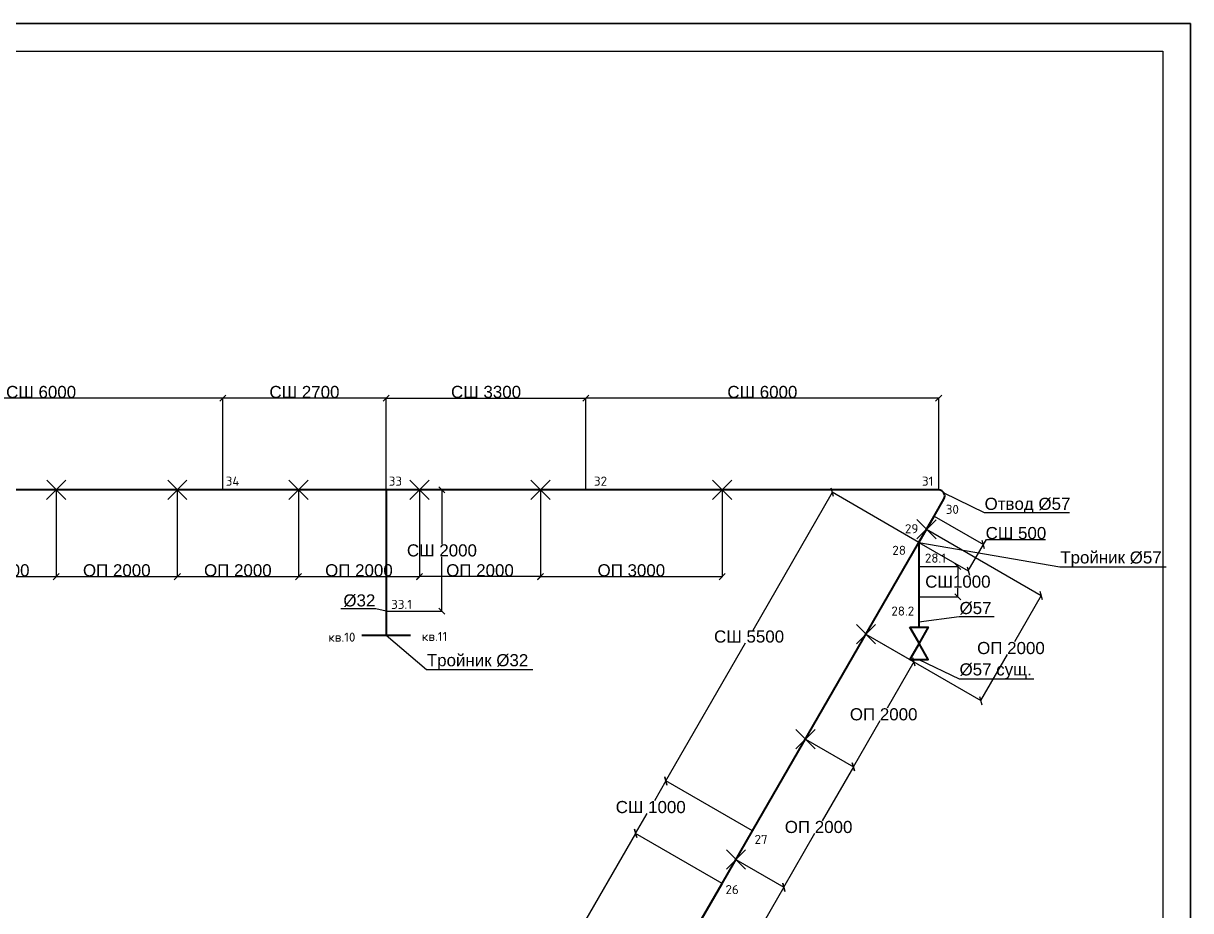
# Model space of a CAD drawing. Header units: inches. Extents: x -14875 to 29939, y -511 to 58086.
# Drawn here: x 10657 to 29939, y 43438 to 58086 of the extents above; entities that cross this region are included whole.
import ezdxf
from ezdxf import colors
from ezdxf.entities.mleader import LeaderData, LeaderLine
from ezdxf.enums import TextEntityAlignment as Align
from ezdxf.math import Vec2, Vec3

# ---------------------------------------------------------------- set-up
doc = ezdxf.new("R2010")
doc.units = ezdxf.units.IN
doc.header["$MEASUREMENT"] = 0
doc.layers.get('0').update_dxf_attribs({"color": 18, "true_color": 0x000000})
doc.layers.add('анп Рамка жирная', color=7, linetype='Continuous', lineweight=50)
doc.layers.add('Трубы', color=7, linetype='Continuous', lineweight=40)
doc.styles.add('PROFIL', font='simplex.shx')
doc.styles.get("Standard").update_dxf_attribs({"font": 'arial.ttf'})
doc.dimstyles.get("Standard").update_dxf_attribs({"dimtxt": 0.18, "dimasz": 0.18, "dimexe": 0.18, "dimexo": 0.0625, "dimgap": 0.09, "dimtad": 0, "dimtih": 1, "dimtoh": 1, "dimdec": 4, "dimzin": 0, "dimdsep": 46, "dimtxsty": 'Standard', "dimcen": 0.09, "dimadec": 0, "dimazin": 0, "dimtfac": 1, "dimtdec": 4, "dimtofl": 0, "dimtmove": 0, "dimatfit": 3, "dimfxl": 1, "dimtolj": 1, "dimtzin": 0, "dimarcsym": 0})
doc.mleader_styles.duplicate_entry("Standard", '')

# ---------------------------------------------------------------- blocks, each defined once
blk = doc.blocks.new('_Oblique')
at = {"color": 0, "linetype": 'ByBlock', "lineweight": -2}
blk.add_line((-0.5, -0.5), (0.5, 0.5), dxfattribs=at)
blk = doc.blocks.new('*D35')
at = {"color": 0, "lineweight": -2, "transparency": 16777216}
for p, q in [((20770, 44714), (19343, 42243)), ((22200, 43888), (20770, 44714)), ((17799, 39568), (19225, 42039)), ((19229, 38742), (17799, 39568))]:
    blk.add_line(p, q, dxfattribs=at)
at = {"layer": 'Defpoints', "color": 0, "transparency": 16777216}
for p in [(20770, 44714), (22200, 43888), (19229, 38742)]:
    blk.add_point(p, dxfattribs=at)
at = {"color": 0, "lineweight": -2, "transparency": 16777216}
for p, xscale, yscale, zscale, rotation in [((20770, 44714), 100, 100, 100, 60.00000000000001), ((17799, 39568), 99.99999999999999, 99.99999999999999, 99.99999999999999, 240.00000000000003)]:
    blk.add_blockref('_Oblique', p, dxfattribs=dict(at, xscale=xscale, yscale=yscale, zscale=zscale, rotation=rotation))
at = {"color": 0, "transparency": 16777216, "insert": (19284, 42141), "char_height": 200, "attachment_point": 5}
blk.add_mtext('\\A1;6000', dxfattribs=at)
blk = doc.blocks.new('*D36')
at = {"color": 0, "lineweight": -2, "transparency": 16777216}
for p, q in [((21270, 45580), (21080, 45251)), ((22700, 44754), (21270, 45580)), ((20770, 44714), (20960, 45044)), ((22200, 43888), (20770, 44714))]:
    blk.add_line(p, q, dxfattribs=at)
at = {"layer": 'Defpoints', "color": 0, "transparency": 16777216}
for p in [(21270, 45580), (22700, 44754), (22200, 43888)]:
    blk.add_point(p, dxfattribs=at)
at = {"color": 0, "lineweight": -2, "transparency": 16777216, "xscale": 100, "yscale": 100, "zscale": 100}
for p, rotation in [((21270, 45580), 60.00000000000011), ((20770, 44714), 240.00000000000014)]:
    blk.add_blockref('_Oblique', p, dxfattribs=dict(at, rotation=rotation))
at = {"color": 0, "transparency": 16777216, "insert": (21020, 45147), "char_height": 200, "attachment_point": 5}
blk.add_mtext('\\A1;СШ 1000', dxfattribs=at)
blk = doc.blocks.new('*D37')
at = {"color": 0, "lineweight": -2, "transparency": 16777216}
for p, q in [((24020, 50343), (22705, 48065)), ((25450, 49518), (24020, 50344)), ((21270, 45580), (22585, 47858)), ((22700, 44754), (21270, 45580))]:
    blk.add_line(p, q, dxfattribs=at)
at = {"layer": 'Defpoints', "color": 0, "transparency": 16777216}
for p in [(24020, 50343), (25450, 49518), (22700, 44754)]:
    blk.add_point(p, dxfattribs=at)
at = {"color": 0, "lineweight": -2, "transparency": 16777216, "xscale": 100.00000000000001, "yscale": 100.00000000000001, "zscale": 100.00000000000001}
for p, rotation in [((24020, 50343), 59.99999999999999), ((21270, 45580), 239.99999999999994)]:
    blk.add_blockref('_Oblique', p, dxfattribs=dict(at, rotation=rotation))
at = {"color": 0, "transparency": 16777216, "insert": (22645, 47962), "char_height": 200, "attachment_point": 5}
blk.add_mtext('\\A1;СШ 5500', dxfattribs=at)
blk = doc.blocks.new('*D38')
at = {"color": 0, "lineweight": -2, "transparency": 16777216}
for p, q in [((25450, 49118), (26095, 49118)), ((26094, 49118), (26094, 48971)), ((25450, 48618), (26095, 48618)), ((26094, 48618), (26094, 48764))]:
    blk.add_line(p, q, dxfattribs=at)
at = {"layer": 'Defpoints', "color": 0, "transparency": 16777216}
for p in [(25450, 49118), (25450, 48618), (26094, 48618)]:
    blk.add_point(p, dxfattribs=at)
at = {"color": 0, "lineweight": -2, "transparency": 16777216, "xscale": 100, "yscale": 100, "zscale": 100}
for p, rotation in [((26094, 49118), 90), ((26094, 48618), 270)]:
    blk.add_blockref('_Oblique', p, dxfattribs=dict(at, rotation=rotation))
at = {"color": 0, "transparency": 16777216, "insert": (26094, 48868), "char_height": 200, "attachment_point": 5}
blk.add_mtext('\\A1;СШ1000', dxfattribs=at)
blk = doc.blocks.new('*D39')
at = {"color": 0, "lineweight": -2, "transparency": 16777216}
for p, q in [((25700, 49951), (26516, 49480)), ((26516, 49480), (26566, 49566)), ((26566, 49566), (27540, 49566)), ((25450, 49517), (26266, 49047)), ((26266, 49047), (26516, 49480))]:
    blk.add_line(p, q, dxfattribs=at)
at = {"layer": 'Defpoints', "color": 0, "transparency": 16777216}
for p in [(25700, 49951), (25450, 49518), (26516, 49480)]:
    blk.add_point(p, dxfattribs=at)
at = {"color": 0, "lineweight": -2, "transparency": 16777216}
for p, xscale, yscale, zscale, rotation in [((26516, 49480), 100, 100, 100, 59.99999999999969), ((26266, 49047), 99.99999999999999, 99.99999999999999, 99.99999999999999, 239.99999999999963)]:
    blk.add_blockref('_Oblique', p, dxfattribs=dict(at, xscale=xscale, yscale=yscale, zscale=zscale, rotation=rotation))
at = {"color": 0, "transparency": 16777216, "insert": (27053, 49670), "char_height": 200, "attachment_point": 5}
blk.add_mtext('\\A1;СШ 500', dxfattribs=at)
blk = doc.blocks.new('*D40')
at = {"color": 0, "lineweight": -2, "transparency": 16777216}
for p, q in [((19950, 50384), (19950, 51896)), ((25777, 51896), (19950, 51896)), ((25777, 50384), (25777, 51896))]:
    blk.add_line(p, q, dxfattribs=at)
at = {"layer": 'Defpoints', "color": 0, "transparency": 16777216}
for p in [(19950, 51896), (19950, 50384), (25777, 50384)]:
    blk.add_point(p, dxfattribs=at)
at = {"color": 0, "lineweight": -2, "transparency": 16777216, "xscale": 100, "yscale": 100, "zscale": 100, "rotation": 180}
blk.add_blockref('_Oblique', (19950, 51896), dxfattribs=at)
at = {"color": 0, "lineweight": -2, "transparency": 16777216, "xscale": 100, "yscale": 100, "zscale": 100}
blk.add_blockref('_Oblique', (25777, 51896), dxfattribs=at)
at = {"color": 0, "transparency": 16777216, "insert": (22864, 51999), "char_height": 200, "width": 2791.96, "attachment_point": 5}
blk.add_mtext('\\A1;СШ 6000', dxfattribs=at)
blk = doc.blocks.new('*D41')
at = {"color": 0, "lineweight": -2, "transparency": 16777216}
for p, q in [((16650, 50384), (16650, 51896)), ((16650, 51896), (19950, 51896)), ((19950, 50384), (19950, 51896))]:
    blk.add_line(p, q, dxfattribs=at)
at = {"layer": 'Defpoints', "color": 0, "transparency": 16777216}
for p in [(19950, 51896), (16650, 50384), (19950, 50384)]:
    blk.add_point(p, dxfattribs=at)
at = {"color": 0, "lineweight": -2, "transparency": 16777216, "xscale": 100, "yscale": 100, "zscale": 100, "rotation": 180}
blk.add_blockref('_Oblique', (16650, 51896), dxfattribs=at)
at = {"color": 0, "lineweight": -2, "transparency": 16777216, "xscale": 100, "yscale": 100, "zscale": 100}
blk.add_blockref('_Oblique', (19950, 51896), dxfattribs=at)
at = {"color": 0, "transparency": 16777216, "insert": (18300, 52000), "char_height": 200, "attachment_point": 5}
blk.add_mtext('\\A1;СШ 3300', dxfattribs=at)
blk = doc.blocks.new('*D42')
at = {"color": 0, "lineweight": -2, "transparency": 16777216}
for p, q in [((16650, 50384), (17571, 50384)), ((17571, 50384), (17571, 49487)), ((17571, 48384), (17571, 49280)), ((16650, 48384), (17571, 48384))]:
    blk.add_line(p, q, dxfattribs=at)
at = {"layer": 'Defpoints', "color": 0, "transparency": 16777216}
for p in [(16650, 50384), (16650, 48384), (17571, 48384)]:
    blk.add_point(p, dxfattribs=at)
at = {"color": 0, "lineweight": -2, "transparency": 16777216, "xscale": 100, "yscale": 100, "zscale": 100}
for p, rotation in [((17571, 50384), 90), ((17571, 48384), 270)]:
    blk.add_blockref('_Oblique', p, dxfattribs=dict(at, rotation=rotation))
at = {"color": 0, "transparency": 16777216, "insert": (17571, 49384), "char_height": 200, "attachment_point": 5}
blk.add_mtext('\\A1;СШ 2000', dxfattribs=at)
blk = doc.blocks.new('*D43')
at = {"color": 0, "lineweight": -2, "transparency": 16777216}
for p, q in [((13950, 50384), (13950, 51896)), ((16650, 51896), (13950, 51896)), ((16650, 50384), (16650, 51896))]:
    blk.add_line(p, q, dxfattribs=at)
at = {"layer": 'Defpoints', "color": 0, "transparency": 16777216}
for p in [(13950, 51896), (13950, 50384), (16650, 50384)]:
    blk.add_point(p, dxfattribs=at)
at = {"color": 0, "lineweight": -2, "transparency": 16777216, "xscale": 100, "yscale": 100, "zscale": 100, "rotation": 180}
blk.add_blockref('_Oblique', (13950, 51896), dxfattribs=at)
at = {"color": 0, "lineweight": -2, "transparency": 16777216, "xscale": 100, "yscale": 100, "zscale": 100}
blk.add_blockref('_Oblique', (16650, 51896), dxfattribs=at)
at = {"color": 0, "transparency": 16777216, "insert": (15300, 51999), "char_height": 200, "attachment_point": 5}
blk.add_mtext('\\A1;СШ 2700', dxfattribs=at)
blk = doc.blocks.new('*D44')
at = {"color": 0, "lineweight": -2, "transparency": 16777216}
for p, q in [((7950, 50384), (7950, 51896)), ((13950, 51896), (7950, 51896)), ((13950, 50384), (13950, 51896))]:
    blk.add_line(p, q, dxfattribs=at)
at = {"layer": 'Defpoints', "color": 0, "transparency": 16777216}
for p in [(7950, 51896), (7950, 50384), (13950, 50384)]:
    blk.add_point(p, dxfattribs=at)
at = {"color": 0, "lineweight": -2, "transparency": 16777216, "xscale": 100, "yscale": 100, "zscale": 100, "rotation": 180}
blk.add_blockref('_Oblique', (7950, 51896), dxfattribs=at)
at = {"color": 0, "lineweight": -2, "transparency": 16777216, "xscale": 100, "yscale": 100, "zscale": 100}
blk.add_blockref('_Oblique', (13950, 51896), dxfattribs=at)
at = {"color": 0, "transparency": 16777216, "insert": (10950, 51999), "char_height": 200, "attachment_point": 5}
blk.add_mtext('\\A1;СШ 6000', dxfattribs=at)
blk = doc.blocks.new('*D56')
at = {"color": 0, "lineweight": -2, "transparency": 16777216}
for p, q in [((22428, 44282), (23220, 43825)), ((23219, 43825), (22780, 43063)), ((22220, 42093), (22660, 42855)), ((21428, 42550), (22220, 42093))]:
    blk.add_line(p, q, dxfattribs=at)
at = {"layer": 'Defpoints', "color": 0, "transparency": 16777216}
for p in [(22427, 44282), (23219, 43825), (21428, 42550)]:
    blk.add_point(p, dxfattribs=at)
at = {"color": 0, "lineweight": -2, "transparency": 16777216, "xscale": 100, "yscale": 100, "zscale": 100}
for p, rotation in [((23219, 43825), 60.00740704462319), ((22220, 42093), 240.00740704462316)]:
    blk.add_blockref('_Oblique', p, dxfattribs=dict(at, rotation=rotation))
at = {"color": 0, "transparency": 16777216, "insert": (22720, 42959), "char_height": 200, "width": 1354.68, "attachment_point": 5}
blk.add_mtext('\\A1;ОП 3000', dxfattribs=at)
blk = doc.blocks.new('*D57')
at = {"color": 0, "lineweight": -2, "transparency": 16777216}
for p, q in [((23575, 46269), (24367, 45812)), ((24367, 45812), (23853, 44922)), ((23219, 43825), (23733, 44715)), ((22428, 44282), (23219, 43824))]:
    blk.add_line(p, q, dxfattribs=at)
at = {"layer": 'Defpoints', "color": 0, "transparency": 16777216}
for p in [(23575, 46269), (24367, 45812), (22427, 44282)]:
    blk.add_point(p, dxfattribs=at)
at = {"color": 0, "lineweight": -2, "transparency": 16777216, "xscale": 100, "yscale": 100, "zscale": 100}
for p, rotation in [((24367, 45812), 59.99999999999988), ((23219, 43825), 239.99999999999983)]:
    blk.add_blockref('_Oblique', p, dxfattribs=dict(at, rotation=rotation))
at = {"color": 0, "transparency": 16777216, "insert": (23793, 44818), "char_height": 200, "attachment_point": 5}
blk.add_mtext('\\A1;ОП 2000', dxfattribs=at)
blk = doc.blocks.new('*D58')
at = {"color": 0, "lineweight": -2, "transparency": 16777216}
for p, q in [((24576, 48002), (25368, 47544)), ((25368, 47544), (24927, 46782)), ((24367, 45812), (24808, 46575)), ((23575, 46270), (24368, 45812))]:
    blk.add_line(p, q, dxfattribs=at)
at = {"layer": 'Defpoints', "color": 0, "transparency": 16777216}
for p in [(24576, 48002), (25368, 47544), (23575, 46270)]:
    blk.add_point(p, dxfattribs=at)
at = {"color": 0, "lineweight": -2, "transparency": 16777216}
for p, xscale, yscale, zscale, rotation in [((25368, 47544), 100, 100, 100, 59.99259626215694), ((24367, 45812), 99.99999999999999, 99.99999999999999, 99.99999999999999, 239.99259626215695)]:
    blk.add_blockref('_Oblique', p, dxfattribs=dict(at, xscale=xscale, yscale=yscale, zscale=zscale, rotation=rotation))
at = {"color": 0, "transparency": 16777216, "insert": (24868, 46678), "char_height": 200, "attachment_point": 5}
blk.add_mtext('\\A1;ОП 2000', dxfattribs=at)
blk = doc.blocks.new('*D59')
at = {"color": 0, "lineweight": -2, "transparency": 16777216}
for p, q in [((25575, 49733), (27472, 48638)), ((27471, 48638), (27031, 47876)), ((24575, 48001), (26472, 46906)), ((26471, 46906), (26912, 47669))]:
    blk.add_line(p, q, dxfattribs=at)
at = {"layer": 'Defpoints', "color": 0, "transparency": 16777216}
for p in [(25575, 49733), (27471, 48638), (24575, 48001)]:
    blk.add_point(p, dxfattribs=at)
at = {"color": 0, "lineweight": -2, "transparency": 16777216, "xscale": 100, "yscale": 100, "zscale": 100}
for p, rotation in [((27471, 48638), 60.00000000000011), ((26471, 46906), 240.00000000000014)]:
    blk.add_blockref('_Oblique', p, dxfattribs=dict(at, rotation=rotation))
at = {"color": 0, "transparency": 16777216, "insert": (26971, 47772), "char_height": 200, "attachment_point": 5}
blk.add_mtext('\\A1;ОП 2000', dxfattribs=at)
blk = doc.blocks.new('*D60')
at = {"color": 0, "lineweight": -2, "transparency": 16777216}
for p, q in [((19200, 50383), (19200, 48951)), ((22200, 50383), (22200, 48951)), ((22200, 48951), (19200, 48951))]:
    blk.add_line(p, q, dxfattribs=at)
at = {"layer": 'Defpoints', "color": 0, "transparency": 16777216}
for p in [(19200, 50384), (22200, 50384), (19200, 48951)]:
    blk.add_point(p, dxfattribs=at)
at = {"color": 0, "lineweight": -2, "transparency": 16777216, "xscale": 100, "yscale": 100, "zscale": 100, "rotation": 180}
blk.add_blockref('_Oblique', (19200, 48951), dxfattribs=at)
at = {"color": 0, "lineweight": -2, "transparency": 16777216, "xscale": 100, "yscale": 100, "zscale": 100}
blk.add_blockref('_Oblique', (22200, 48951), dxfattribs=at)
at = {"color": 0, "transparency": 16777216, "insert": (20700, 49055), "char_height": 200, "attachment_point": 5}
blk.add_mtext('\\A1;ОП 3000', dxfattribs=at)
blk = doc.blocks.new('*D61')
at = {"color": 0, "lineweight": -2, "transparency": 16777216}
for p, q in [((17200, 50383), (17200, 48951)), ((19200, 50383), (19200, 48951)), ((19200, 48952), (17200, 48952))]:
    blk.add_line(p, q, dxfattribs=at)
at = {"layer": 'Defpoints', "color": 0, "transparency": 16777216}
for p in [(17200, 50384), (19200, 50384), (17200, 48952)]:
    blk.add_point(p, dxfattribs=at)
at = {"color": 0, "lineweight": -2, "transparency": 16777216, "xscale": 100, "yscale": 100, "zscale": 100, "rotation": 180}
blk.add_blockref('_Oblique', (17200, 48952), dxfattribs=at)
at = {"color": 0, "lineweight": -2, "transparency": 16777216, "xscale": 100, "yscale": 100, "zscale": 100}
blk.add_blockref('_Oblique', (19200, 48952), dxfattribs=at)
at = {"color": 0, "transparency": 16777216, "insert": (18200, 49055), "char_height": 200, "attachment_point": 5}
blk.add_mtext('\\A1;ОП 2000', dxfattribs=at)
blk = doc.blocks.new('*D62')
at = {"color": 0, "lineweight": -2, "transparency": 16777216}
for p, q in [((15200, 50383), (15200, 48951)), ((17200, 50383), (17200, 48951)), ((17200, 48951), (15200, 48951))]:
    blk.add_line(p, q, dxfattribs=at)
at = {"layer": 'Defpoints', "color": 0, "transparency": 16777216}
for p in [(15200, 50384), (17200, 50384), (15200, 48951)]:
    blk.add_point(p, dxfattribs=at)
at = {"color": 0, "lineweight": -2, "transparency": 16777216, "xscale": 100, "yscale": 100, "zscale": 100, "rotation": 180}
blk.add_blockref('_Oblique', (15200, 48951), dxfattribs=at)
at = {"color": 0, "lineweight": -2, "transparency": 16777216, "xscale": 100, "yscale": 100, "zscale": 100}
blk.add_blockref('_Oblique', (17200, 48951), dxfattribs=at)
at = {"color": 0, "transparency": 16777216, "insert": (16200, 49055), "char_height": 200, "attachment_point": 5}
blk.add_mtext('\\A1;ОП 2000', dxfattribs=at)
blk = doc.blocks.new('*D63')
at = {"color": 0, "lineweight": -2, "transparency": 16777216}
for p, q in [((13200, 50383), (13200, 48951)), ((15200, 50383), (15200, 48951)), ((15200, 48951), (13200, 48951))]:
    blk.add_line(p, q, dxfattribs=at)
at = {"layer": 'Defpoints', "color": 0, "transparency": 16777216}
for p in [(13200, 50384), (15200, 50384), (13200, 48951)]:
    blk.add_point(p, dxfattribs=at)
at = {"color": 0, "lineweight": -2, "transparency": 16777216, "xscale": 100, "yscale": 100, "zscale": 100, "rotation": 180}
blk.add_blockref('_Oblique', (13200, 48951), dxfattribs=at)
at = {"color": 0, "lineweight": -2, "transparency": 16777216, "xscale": 100, "yscale": 100, "zscale": 100}
blk.add_blockref('_Oblique', (15200, 48951), dxfattribs=at)
at = {"color": 0, "transparency": 16777216, "insert": (14200, 49055), "char_height": 200, "attachment_point": 5}
blk.add_mtext('\\A1;ОП 2000', dxfattribs=at)
blk = doc.blocks.new('*D64')
at = {"color": 0, "lineweight": -2, "transparency": 16777216}
for p, q in [((11200, 50383), (11200, 48951)), ((13200, 50383), (13200, 48951)), ((13200, 48951), (11200, 48951))]:
    blk.add_line(p, q, dxfattribs=at)
at = {"layer": 'Defpoints', "color": 0, "transparency": 16777216}
for p in [(11200, 50384), (13200, 50384), (11200, 48951)]:
    blk.add_point(p, dxfattribs=at)
at = {"color": 0, "lineweight": -2, "transparency": 16777216, "xscale": 100, "yscale": 100, "zscale": 100, "rotation": 180}
blk.add_blockref('_Oblique', (11200, 48951), dxfattribs=at)
at = {"color": 0, "lineweight": -2, "transparency": 16777216, "xscale": 100, "yscale": 100, "zscale": 100}
blk.add_blockref('_Oblique', (13200, 48951), dxfattribs=at)
at = {"color": 0, "transparency": 16777216, "insert": (12200, 49055), "char_height": 200, "attachment_point": 5}
blk.add_mtext('\\A1;ОП 2000', dxfattribs=at)
blk = doc.blocks.new('*D65')
at = {"color": 0, "lineweight": -2, "transparency": 16777216}
for p, q in [((9200, 50383), (9200, 48951)), ((11200, 50383), (11200, 48951)), ((11200, 48951), (9200, 48951))]:
    blk.add_line(p, q, dxfattribs=at)
at = {"layer": 'Defpoints', "color": 0, "transparency": 16777216}
for p in [(9200, 50384), (11200, 50384), (9200, 48951)]:
    blk.add_point(p, dxfattribs=at)
at = {"color": 0, "lineweight": -2, "transparency": 16777216, "xscale": 100, "yscale": 100, "zscale": 100, "rotation": 180}
blk.add_blockref('_Oblique', (9200, 48951), dxfattribs=at)
at = {"color": 0, "lineweight": -2, "transparency": 16777216, "xscale": 100, "yscale": 100, "zscale": 100}
blk.add_blockref('_Oblique', (11200, 48951), dxfattribs=at)
at = {"color": 0, "transparency": 16777216, "insert": (10200, 49055), "char_height": 200, "attachment_point": 5}
blk.add_mtext('\\A1;ОП 2000', dxfattribs=at)

msp = doc.modelspace()

# ---------------------------------------------------------------- linework, layer by layer
at = {"color": 0}
for p, q in [((11041.7, 50225.1), (11359, 50542)), ((11041.9, 50542.2), (11358.8, 50224.9)), ((13041.7, 50225.1), (13359, 50542)), ((13041.9, 50542.2), (13358.8, 50224.9)), ((15041.7, 50225.1), (15359, 50542)), ((15041.9, 50542.2), (15358.8, 50224.9)), ((17041.7, 50225.1), (17359, 50542)), ((17041.9, 50542.2), (17358.8, 50224.9)), ((19041.7, 50225.1), (19359, 50542)), ((19041.9, 50542.2), (19358.8, 50224.9)), ((22041.7, 50225.1), (22359, 50542)), ((22041.9, 50542.2), (22358.8, 50224.9)), ((25416.9, 49575.4), (25734.2, 49892.3)), ((25417.1, 49892.5), (25734, 49575.2)), ((24416.9, 47843.3), (24734.2, 48160.3)), ((24417.1, 48160.4), (24734, 47843.1)), ((23416.9, 46111.3), (23734.2, 46428.2)), ((23417.1, 46428.4), (23734, 46111.1)), ((22269.5, 44123.9), (22586.8, 44440.9)), ((22269.7, 44441.1), (22586.7, 44123.8))]:
    msp.add_line(p, q, dxfattribs=at)
at = {"color": 0, "lineweight": 40}
for points in [[(25298.9, 48117.5), (25604.7, 48117.5), (25451.8, 47852.7)], [(25299.1, 47582.8), (25604.9, 47582.8), (25452, 47847.6)]]:
    msp.add_lwpolyline(points, close=True, dxfattribs=at)
at = {"layer": 'анп Рамка жирная', "color": 7, "lineweight": 30, "ltscale": 0.001}
for p, q in [((-8568.2, 58085.6), (29939.1, 58085.6)), ((29939.1, 58085.6), (-8568.2, 58085.6)), ((29939.1, 58085.6), (29939.1, 30855.5)), ((-6734.5, 57627.2), (29480.7, 57627.2)), ((29480.7, 57627.2), (29480.7, 31314))]:
    msp.add_line(p, q, dxfattribs=at)
at = {"layer": 'анп Рамка жирная', "color": 0, "lineweight": 30, "ltscale": 0.001}
msp.add_line((29939.1, 30855.5), (29939.1, 58085.6), dxfattribs=at)
at = {"layer": 'Трубы', "color": 18, "true_color": 0x000000}
for p, q in [((13950.4, 50383.5), (7950.4, 50383.5)), ((16650.4, 50383.5), (13950.4, 50383.5)), ((19950.4, 50383.5), (16650.4, 50383.5)), ((16650.4, 50383.5), (16650.4, 48383.5)), ((25777.2, 50383.5), (19950.4, 50383.5)), ((25700.4, 49950.5), (25863.8, 50233.5)), ((25450.4, 49517.5), (25700.4, 49950.5)), ((22700.4, 44754.4), (25450.4, 49517.5)), ((25450.4, 49517.5), (25450.4, 49117.5)), ((25450.4, 49117.5), (25450.4, 48617.5)), ((25450.4, 48617.5), (25450.4, 48117.5)), ((16650.4, 48383.5), (16650.4, 47983.5)), ((16250.4, 47983.5), (17050.4, 47983.5)), ((22200.4, 43888.4), (22700.4, 44754.4)), ((19229.2, 38742.2), (22200.4, 43888.4))]:
    msp.add_line(p, q, dxfattribs=at)
msp.add_arc((25777.2, 50283.5), 100, 330, 90, dxfattribs=at)

# ---------------------------------------------------------------- texts
at = {"color": 0, "style": 'PROFIL'}
for s, p in [('34', (14113.2, 50528.5)), ('33', (16802.3, 50528.5)), ('32', (20190.9, 50528.5)), ('31', (25594.7, 50528.5)), ('30', (26002.3, 50062.9)), ('29', (25329.4, 49742.8)), ('28', (25123.9, 49386.9)), ('28.1', (25723.4, 49257.8)), ('33.1', (16903.8, 48493.7)), ('28.2', (25183.6, 48384.1)), ('кв.10', (15917.8, 47952.8)), ('кв.11', (17449, 47965)), ('27', (22843.1, 44614.1)), ('26', (22364.6, 43785.4))]:
    msp.add_text(s, height=150, dxfattribs=at).set_placement(p, align=Align.MIDDLE)

# ---------------------------------------------------------------- dimensions: what is measured, and where the dimension line sits
at = {"color": 18, "true_color": 0x000000}
for base, p1, p2, override, picture, middle in [((7950.4, 51895.8), (13950.4, 50383.5), (7950.4, 50383.5), {"dimtxt": 200, "dimasz": 100, "dimtad": 1, "dimdec": 0, "dimzin": 12, "dimlunit": 2, "dimpost": 'СШ <>', "dimblk1": 'Oblique', "dimblk2": 'Oblique', "dimsah": 1}, '*D44', (10950.4, 51999.3)), ((13950.4, 51895.7), (16650.4, 50383.5), (13950.4, 50383.5), {"dimtxt": 200, "dimasz": 100, "dimtad": 1, "dimdec": 0, "dimzin": 12, "dimlunit": 2, "dimpost": 'СШ <>', "dimblk1": 'Oblique', "dimblk2": 'Oblique', "dimsah": 1}, '*D43', (15300.4, 51999.2)), ((19950.4, 51896.1), (16650.4, 50383.5), (19950.4, 50383.5), {"dimtxt": 200, "dimasz": 100, "dimtad": 1, "dimdec": 0, "dimzin": 12, "dimlunit": 2, "dimpost": 'СШ <>', "dimblk1": 'Oblique', "dimblk2": 'Oblique', "dimsah": 1}, '*D41', (18300.4, 51999.7)), ((9200.4, 48951.5), (11200.4, 50383.5), (9200.4, 50383.5), {"dimtxt": 200, "dimasz": 100, "dimtad": 1, "dimdec": 0, "dimzin": 12, "dimlunit": 2, "dimpost": 'ОП <>', "dimblk1": 'Oblique', "dimblk2": 'Oblique', "dimsah": 1}, '*D65', (10200.4, 49055)), ((11200.4, 48951.5), (13200.4, 50383.5), (11200.4, 50383.5), {"dimtxt": 200, "dimasz": 100, "dimtad": 1, "dimdec": 0, "dimzin": 12, "dimlunit": 2, "dimpost": 'ОП <>', "dimblk1": 'Oblique', "dimblk2": 'Oblique', "dimsah": 1}, '*D64', (12200.4, 49055)), ((13200.4, 48951.4), (15200.4, 50383.5), (13200.4, 50383.5), {"dimtxt": 200, "dimasz": 100, "dimtad": 1, "dimdec": 0, "dimzin": 12, "dimlunit": 2, "dimpost": 'ОП <>', "dimblk1": 'Oblique', "dimblk2": 'Oblique', "dimsah": 1}, '*D63', (14200.4, 49055)), ((15200.4, 48951.5), (17200.4, 50383.5), (15200.4, 50383.5), {"dimtxt": 200, "dimasz": 100, "dimtad": 1, "dimdec": 0, "dimzin": 12, "dimlunit": 2, "dimpost": 'ОП <>', "dimblk1": 'Oblique', "dimblk2": 'Oblique', "dimsah": 1}, '*D62', (16200.4, 49055)), ((17200.4, 48951.6), (19200.4, 50383.5), (17200.4, 50383.5), {"dimtxt": 200, "dimasz": 100, "dimtad": 1, "dimdec": 0, "dimzin": 12, "dimlunit": 2, "dimpost": 'ОП <>', "dimblk1": 'Oblique', "dimblk2": 'Oblique', "dimsah": 1}, '*D61', (18200.4, 49055.2)), ((19200.4, 48951.3), (22200.4, 50383.5), (19200.4, 50383.5), {"dimtxt": 200, "dimasz": 100, "dimtad": 1, "dimdec": 0, "dimzin": 12, "dimlunit": 2, "dimpost": 'ОП <>', "dimblk1": 'Oblique', "dimblk2": 'Oblique', "dimsah": 1}, '*D60', (20700.4, 49054.9))]:
    dim = msp.add_linear_dim(base=base, p1=p1, p2=p2, dimstyle='Standard', override=override, dxfattribs=at)
    dim.commit()
    dim.dimension.update_dxf_attribs({"geometry": picture, "text_midpoint": middle})
dim = msp.add_linear_dim(base=(19950.4, 51895.9), p1=(25777.2, 50383.5), p2=(19950.4, 50383.5), text='СШ 6000', dimstyle='Standard', override={"dimtxt": 200, "dimasz": 100, "dimtad": 1, "dimdec": 0, "dimzin": 12, "dimlunit": 2, "dimpost": 'СШ <>', "dimblk1": 'Oblique', "dimblk2": 'Oblique', "dimsah": 1}, dxfattribs=at)
dim.commit()
dim.dimension.update_dxf_attribs({"geometry": '*D40', "text_midpoint": (22863.8, 51999.4)})
dim = msp.add_linear_dim(base=(17570.7, 48383.5), p1=(16650.4, 50383.5), p2=(16650.4, 48383.5), angle=90, dimstyle='Standard', override={"dimtxt": 200, "dimasz": 100, "dimtad": 1, "dimdec": 0, "dimzin": 12, "dimlunit": 2, "dimpost": 'СШ <>', "dimblk1": 'Oblique', "dimblk2": 'Oblique', "dimsah": 1}, dxfattribs=at)
dim.commit()
dim.dimension.update_dxf_attribs({"geometry": '*D42', "text_midpoint": (17570.7, 49383.5)})
for p1, p2, distance, override, picture, middle in [((22700.4, 44754.4), (25450.4, 49517.5), 1651.9, {"dimtxt": 200, "dimasz": 100, "dimtad": 1, "dimdec": 0, "dimzin": 12, "dimlunit": 2, "dimpost": 'СШ <>', "dimblk1": 'Oblique', "dimblk2": 'Oblique', "dimsah": 1}, '*D37', (22644.8, 47961.9)), ((25450.4, 49517.5), (25700.4, 49950.5), -941.3, {"dimtxt": 200, "dimasz": 100, "dimtad": 1, "dimdec": 0, "dimzin": 12, "dimlunit": 2, "dimpost": 'СШ <>', "dimblk1": 'Oblique', "dimblk2": 'Oblique', "dimsah": 1}, '*D39', (27052.8, 49670)), ((24574.9, 48001.1), (25574.9, 49733.1), -2189.9, {"dimtxt": 200, "dimasz": 100, "dimtad": 1, "dimdec": 0, "dimzin": 12, "dimlunit": 2, "dimpost": 'ОП <>', "dimblk1": 'Oblique', "dimblk2": 'Oblique', "dimsah": 1}, '*D59', (26971.4, 47772.1)), ((23575.4, 46269.9), (24575.6, 48001.8), -914.7, {"dimtxt": 200, "dimasz": 100, "dimtad": 1, "dimdec": 0, "dimzin": 12, "dimlunit": 2, "dimpost": 'ОП <>', "dimblk1": 'Oblique', "dimblk2": 'Oblique', "dimsah": 1}, '*D58', (24867.6, 46678.4)), ((22200.4, 43888.4), (22700.4, 44754.4), 1651.7, {"dimtxt": 200, "dimasz": 100, "dimtad": 1, "dimdec": 0, "dimzin": 12, "dimlunit": 2, "dimpost": 'СШ <>', "dimblk1": 'Oblique', "dimblk2": 'Oblique', "dimsah": 1}, '*D36', (21019.9, 45147.2))]:
    dim = msp.add_aligned_dim(p1=p1, p2=p2, distance=distance, dimstyle='Standard', override=override, dxfattribs=at)
    dim.commit()
    dim.dimension.update_dxf_attribs({"geometry": picture, "text_midpoint": middle})
dim = msp.add_linear_dim(base=(26094.5, 48617.5), p1=(25450.4, 49117.5), p2=(25450.4, 48617.5), angle=90, text='СШ1000', dimstyle='Standard', override={"dimtxt": 200, "dimasz": 100, "dimtad": 1, "dimdec": 0, "dimzin": 12, "dimlunit": 2, "dimpost": 'СШ <>', "dimblk1": 'Oblique', "dimblk2": 'Oblique', "dimsah": 1}, dxfattribs=at)
dim.commit()
dim.dimension.update_dxf_attribs({"geometry": '*D38', "text_midpoint": (26094.5, 48867.5)})
for p1, p2, distance, text, override, picture, middle in [((22427.5, 44281.7), (23574.9, 46269), -914.3, 'ОП 2000', {"dimtxt": 200, "dimasz": 100, "dimtad": 1, "dimdec": 0, "dimzin": 12, "dimlunit": 2, "dimpost": 'ОП <>', "dimblk1": 'Oblique', "dimblk2": 'Oblique', "dimsah": 1}, '*D57', (23793, 44818.2)), ((19229.2, 38742.2), (22200.4, 43888.4), 1651.7, '6000', {"dimtxt": 200, "dimasz": 100, "dimtad": 1, "dimdec": 0, "dimzin": 12, "dimlunit": 2, "dimpost": 'СШ <>', "dimblk1": 'Oblique', "dimblk2": 'Oblique', "dimsah": 1}, '*D35', (19284.4, 42141.1)), ((21428.2, 42550.4), (22427.5, 44281.7), -914.3, 'ОП 3000', {"dimtxt": 200, "dimasz": 100, "dimtad": 1, "dimdec": 0, "dimzin": 12, "dimlunit": 2, "dimpost": 'ОП <>', "dimblk1": 'Oblique', "dimblk2": 'Oblique', "dimsah": 1}, '*D56', (22719.7, 42959))]:
    dim = msp.add_aligned_dim(p1=p1, p2=p2, distance=distance, text=text, dimstyle='Standard', override=override, dxfattribs=at)
    dim.commit()
    dim.dimension.update_dxf_attribs({"geometry": picture, "text_midpoint": middle})

# ---------------------------------------------------------------- leaders
at = {"color": 0}
ml = msp.add_multileader_mtext('', dxfattribs=at)
ml.set_content('Отвод %%C57')
ml.set_leader_properties(color=256)
ml.build(insert=Vec2(0, 0))
ml.multileader.update_dxf_attribs({"has_dogleg": 0, "text_left_attachment_type": 6, "text_right_attachment_type": 6, "dogleg_length": 2, "arrow_head_size": 0})
ctx = ml.context
ctx.base_point, ctx.char_height, ctx.arrow_head_size, ctx.landing_gap_size, ctx.plane_origin, ctx.plane_x_axis = Vec3(26528.7, 50012.9), 200, 0, 6.45, Vec3(25187.6, 50793.3), Vec3(1, 0, 0)
ctx.left_attachment, ctx.right_attachment = 6, 6
notes = []
notes.append((ctx, [(0, (1, 1, 0), (26526.7, 50012.9), (1, 0, 0), 2, [(0, [(25863.8, 50333.5)], 0, [])])]))
ctx.mtext.insert, ctx.mtext.text_direction, ctx.mtext.defined_height, ctx.mtext.flow_direction = Vec3(26535.2, 50253.9), Vec3(1, 0, 0), 96, 5
ml = msp.add_multileader_mtext('', dxfattribs=at)
ml.set_content('Тройник %%C57')
ml.set_leader_properties(color=256)
ml.build(insert=Vec2(0, 0))
ml.multileader.update_dxf_attribs({"has_dogleg": 0, "text_left_attachment_type": 6, "text_right_attachment_type": 6, "dogleg_length": 2, "arrow_head_size": 0})
ctx = ml.context
ctx.base_point, ctx.char_height, ctx.arrow_head_size, ctx.landing_gap_size, ctx.plane_origin, ctx.plane_x_axis = Vec3(27778.5, 49113.7), 200, 0, 6.45, Vec3(24774.2, 49977.3), Vec3(1, 0, 0)
ctx.left_attachment, ctx.right_attachment = 6, 6
notes.append((ctx, [(0, (1, 1, 0), (27776.5, 49113.7), (1, 0, 0), 2, [(0, [(25450.4, 49517.5)], 0, [])])]))
ctx.mtext.insert, ctx.mtext.text_direction, ctx.mtext.defined_height, ctx.mtext.flow_direction = Vec3(27785, 49369.3), Vec3(1, 0, 0), 96, 5
ml = msp.add_multileader_mtext('', dxfattribs=at)
ml.set_content('%%C32 ')
ml.set_leader_properties(color=256)
ml.build(insert=Vec2(0, 0))
ml.multileader.update_dxf_attribs({"has_dogleg": 0, "text_left_attachment_type": 6, "text_right_attachment_type": 6, "dogleg_length": 2, "arrow_head_size": 0})
ctx = ml.context
ctx.base_point, ctx.char_height, ctx.arrow_head_size, ctx.landing_gap_size, ctx.plane_origin, ctx.plane_x_axis = Vec3(15962.9, 48419.6), 200, 0, 6.45, Vec3(15974.2, 48843.3), Vec3(1, 0, 0)
ctx.left_attachment, ctx.right_attachment, ctx.text_align_type = 6, 6, 2
notes.append((ctx, [(1, (1, 1, 0), (16479.9, 48419.6), (-1, 0, 0), 2, [(0, [(16650.4, 48383.5)], 0, [])])]))
ctx.mtext.insert, ctx.mtext.text_direction, ctx.mtext.defined_height, ctx.mtext.alignment, ctx.mtext.flow_direction = Vec3(16471.4, 48659.6), Vec3(1, 0, 0), 96, 3, 5
ml = msp.add_multileader_mtext('', dxfattribs=at)
ml.set_content('%%C57 ')
ml.set_leader_properties(color=256)
ml.build(insert=Vec2(0, 0))
ml.multileader.update_dxf_attribs({"has_dogleg": 0, "text_left_attachment_type": 6, "text_right_attachment_type": 6, "dogleg_length": 2, "arrow_head_size": 0})
ctx = ml.context
ctx.base_point, ctx.char_height, ctx.arrow_head_size, ctx.landing_gap_size, ctx.plane_origin, ctx.plane_x_axis = Vec3(26115.3, 48294.2), 200, 0, 6.45, Vec3(24774.2, 48664.5), Vec3(1, 0, 0)
ctx.left_attachment, ctx.right_attachment = 6, 6
notes.append((ctx, [(0, (1, 1, 0), (26113.3, 48294.2), (1, 0, 0), 2, [(0, [(25450.4, 48204.7)], 0, [])])]))
ctx.mtext.insert, ctx.mtext.text_direction, ctx.mtext.defined_height, ctx.mtext.flow_direction = Vec3(26121.8, 48534.2), Vec3(1, 0, 0), 96, 5
ml = msp.add_multileader_mtext('', dxfattribs=at)
ml.set_content('Тройник %%C32')
ml.set_leader_properties(color=256)
ml.build(insert=Vec2(0, 0))
ml.multileader.update_dxf_attribs({"has_dogleg": 0, "text_left_attachment_type": 6, "text_right_attachment_type": 6, "dogleg_length": 2, "arrow_head_size": 0})
ctx = ml.context
ctx.base_point, ctx.char_height, ctx.arrow_head_size, ctx.landing_gap_size, ctx.plane_origin, ctx.plane_x_axis = Vec3(17315.3, 47416.9), 200, 0, 6.45, Vec3(15974.2, 48443.3), Vec3(1, 0, 0)
ctx.left_attachment, ctx.right_attachment = 6, 6
notes.append((ctx, [(0, (1, 1, 0), (17313.3, 47416.9), (1, 0, 0), 2, [(0, [(16650.4, 47983.5)], 0, [])])]))
ctx.mtext.insert, ctx.mtext.text_direction, ctx.mtext.defined_height, ctx.mtext.flow_direction = Vec3(17321.8, 47672.4), Vec3(1, 0, 0), 96, 5
ml = msp.add_multileader_mtext('', dxfattribs=at)
ml.set_content('%%C57 сущ. ')
ml.set_leader_properties(color=256)
ml.build(insert=Vec2(0, 0))
ml.multileader.update_dxf_attribs({"has_dogleg": 0, "text_left_attachment_type": 6, "text_right_attachment_type": 6, "dogleg_length": 2, "arrow_head_size": 0})
ctx = ml.context
ctx.base_point, ctx.char_height, ctx.arrow_head_size, ctx.landing_gap_size, ctx.plane_origin, ctx.plane_x_axis = Vec3(26115.3, 47262.1), 200, 0, 6.45, Vec3(24774.2, 48042.5), Vec3(1, 0, 0)
ctx.left_attachment, ctx.right_attachment = 6, 6
notes.append((ctx, [(0, (1, 1, 0), (26113.3, 47262.1), (1, 0, 0), 2, [(0, [(25450.4, 47582.8)], 0, [])])]))
ctx.mtext.insert, ctx.mtext.text_direction, ctx.mtext.defined_height, ctx.mtext.flow_direction = Vec3(26121.8, 47520.9), Vec3(1, 0, 0), 96, 5
for ctx, leaders in notes:
    for number, flags, end, landing, length, lines in leaders:
        leader = LeaderData()
        leader.index, (leader.has_last_leader_line, leader.has_dogleg_vector, leader.attachment_direction) = number, flags
        leader.last_leader_point, leader.dogleg_vector, leader.dogleg_length = Vec3(end), Vec3(landing), length
        for number, points, colour, breaks in lines:
            line = LeaderLine()
            line.index, line.vertices, line.color, line.breaks = number, Vec3.list(points), colors.encode_raw_color(colour), breaks
            leader.lines.append(line)
        ctx.leaders.append(leader)

doc.saveas('drawing.dxf')
